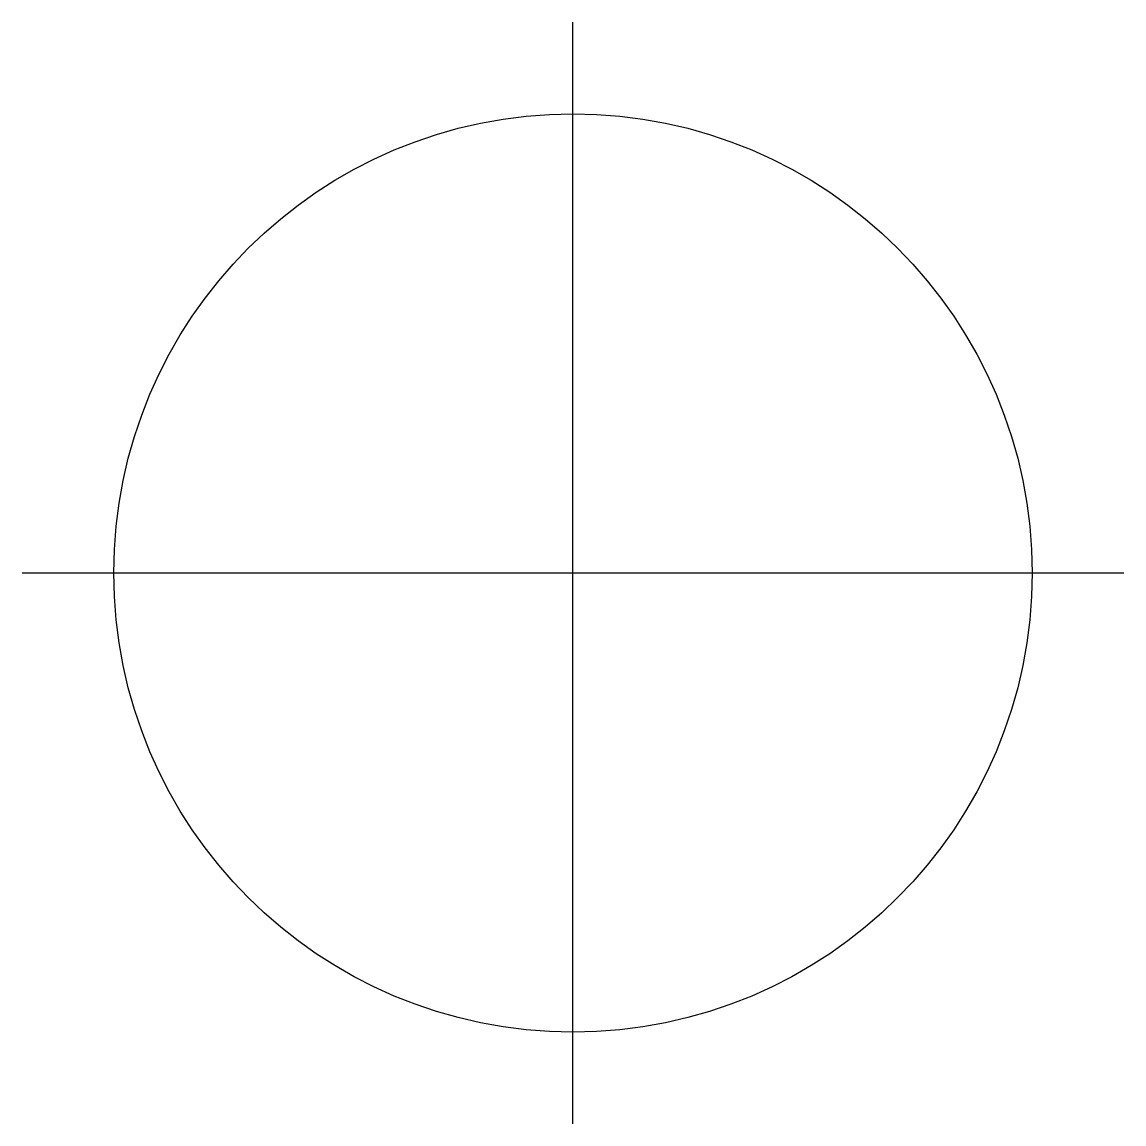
# Model space of a CAD drawing. Extents: x 500.56 to 501.76, y 425.36 to 426.56.
import ezdxf

# ---------------------------------------------------------------- set-up
doc = ezdxf.new("R2010")
doc.units = 0
doc.header["$LTSCALE"] = 10
doc.header["$MEASUREMENT"] = 0
doc.linetypes.add('CENTER2', pattern=[1.125, 0.75, -0.125, 0.125, -0.125])
doc.layers.add('035', color=2, linetype='CONTINUOUS')
doc.layers.add('CENTRE', color=3, linetype='CENTER2')

msp = doc.modelspace()

# ---------------------------------------------------------------- linework, layer by layer
at = {"layer": '035'}
msp.add_circle((501.1645, 425.9569), 0.5, dxfattribs=at)
at = {"layer": 'CENTRE'}
for p, q in [((501.1645, 425.3569), (501.1645, 426.5569)), ((500.5645, 425.9569), (501.7645, 425.9569))]:
    msp.add_line(p, q, dxfattribs=at)

doc.saveas('drawing.dxf')
